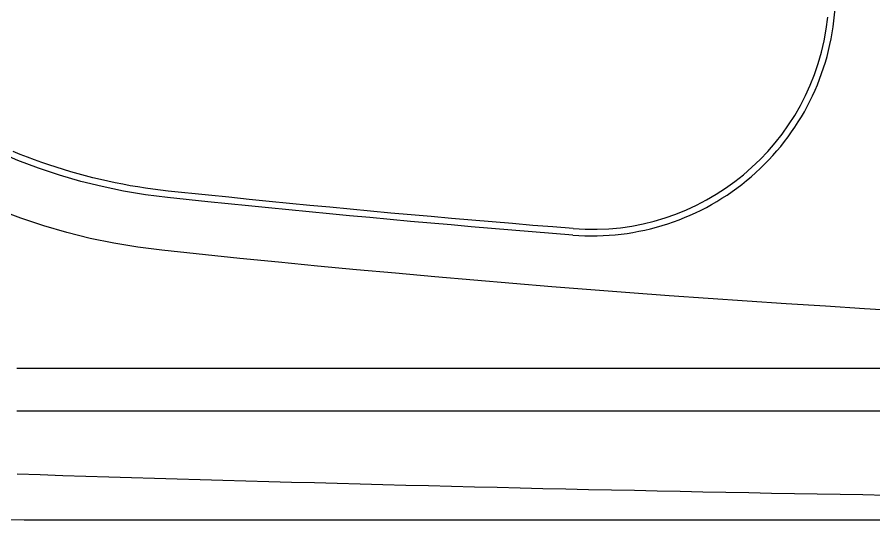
# Model space of a CAD drawing. Extents: x 527 to 614, y 487 to 635.
# Drawn here: x 538.78 to 553.94, y 505.03 to 513.92 of the extents above; entities that cross this region are included whole.
import ezdxf

# ---------------------------------------------------------------- set-up
doc = ezdxf.new("R2010")
doc.units = 0
doc.header["$MEASUREMENT"] = 0
doc.layers.add('1', color=4, linetype='Continuous')

# ---------------------------------------------------------------- blocks, each defined once
blk = doc.blocks.new('VANGUARD')
at = {"layer": '1', "color": 3, "linetype": 'Continuous'}
blk.add_line((11.871, 1.928), (36.204, 1.928), dxfattribs=at)
at = {"layer": '1', "color": 4}
blk.add_lwpolyline([(86.737, 74.737, 0.414214), (74.737, 86.737), (12, 86.737, 0.414214), (0, 74.737), (0, 12, 0.414214), (12, 0), (74.737, 0, 0.414214), (86.737, 12)], format="xyb", close=True, dxfattribs=at)
at = {"layer": '1', "color": 3, "linetype": 'Continuous'}
for points in [[(14.548, 5.816), (14.414, 5.832), (14.28, 5.849), (14.146, 5.868), (14.012, 5.888), (13.879, 5.911), (13.746, 5.935), (13.614, 5.961), (13.481, 5.989), (13.35, 6.019), (13.218, 6.051), (13.087, 6.084), (12.957, 6.119), (12.827, 6.156), (12.697, 6.195), (12.568, 6.236), (12.44, 6.278), (12.312, 6.322), (12.185, 6.368), (12.059, 6.415), (11.933, 6.465), (11.808, 6.516)], [(14.536, 5.702), (14.148, 5.751), (13.762, 5.815), (13.38, 5.894), (13.002, 5.987), (12.627, 6.096), (12.257, 6.219), (11.892, 6.357), (11.533, 6.509)], [(21.719, 5.151), (21.36, 5.18), (21.002, 5.209), (20.643, 5.239), (20.284, 5.269), (19.925, 5.3), (19.566, 5.331), (19.207, 5.363), (18.849, 5.395), (18.49, 5.427), (18.131, 5.46), (17.773, 5.494), (17.414, 5.528), (17.056, 5.562), (16.697, 5.597), (16.339, 5.633), (15.981, 5.668), (15.622, 5.705), (15.264, 5.741), (14.548, 5.816)], [(21.71, 5.036), (21.351, 5.065), (20.992, 5.094), (20.633, 5.124), (20.274, 5.154), (19.915, 5.185), (19.556, 5.216), (19.197, 5.248), (18.838, 5.28), (18.479, 5.312), (18.12, 5.345), (17.761, 5.379), (17.403, 5.413), (17.044, 5.447), (16.686, 5.482), (16.327, 5.518), (15.969, 5.554), (15.61, 5.59), (15.252, 5.627), (14.536, 5.702)], [(35.971, 2.676), (34.766, 2.676), (33.561, 2.676), (32.356, 2.676), (31.151, 2.676), (29.946, 2.676), (28.741, 2.676), (27.536, 2.676), (26.331, 2.676), (25.125, 2.676), (23.92, 2.676), (22.715, 2.676), (21.51, 2.676), (20.305, 2.676), (19.1, 2.676), (17.895, 2.676), (16.69, 2.676), (15.485, 2.676), (14.28, 2.676), (11.87, 2.676)], [(11.879, 0.812), (12.284, 0.8), (12.688, 0.787), (13.093, 0.774), (13.497, 0.762), (13.902, 0.75), (14.306, 0.738), (14.711, 0.726), (15.115, 0.714), (15.52, 0.702), (15.924, 0.691), (16.329, 0.68), (16.733, 0.669), (17.138, 0.658), (17.542, 0.647), (17.947, 0.636), (18.351, 0.626), (18.756, 0.615), (19.16, 0.605), (19.565, 0.595), (19.969, 0.586), (20.374, 0.576), (20.778, 0.567), (21.183, 0.557), (21.588, 0.548), (21.992, 0.539), (22.397, 0.531), (22.801, 0.522), (23.206, 0.514), (23.61, 0.505), (24.015, 0.497), (24.419, 0.489), (24.824, 0.482), (25.228, 0.474), (25.633, 0.467), (26.038, 0.46), (26.442, 0.452), (26.847, 0.446), (27.251, 0.439)]]:
    blk.add_lwpolyline(points, dxfattribs=at)
at = {"layer": '1', "color": 2}
for points in [[(14.437, 4.768), (14.012, 4.822), (13.59, 4.892), (13.172, 4.978), (12.757, 5.081), (12.347, 5.2), (11.942, 5.335), (11.543, 5.485)], [(28.258, 3.655), (27.566, 3.694), (26.874, 3.735), (26.182, 3.777), (25.49, 3.821), (24.798, 3.868), (24.107, 3.915), (23.415, 3.965), (22.723, 4.016), (22.032, 4.069), (21.34, 4.124), (20.649, 4.181), (19.958, 4.239), (19.267, 4.299), (18.576, 4.361), (17.886, 4.424), (17.195, 4.49), (16.505, 4.557), (15.816, 4.625), (14.437, 4.768)]]:
    blk.add_lwpolyline(points, dxfattribs=at)
at = {"layer": '1', "color": 3, "linetype": 'Continuous'}
for radius, end in [(4.311, 356.1119), (4.196, 353.9427)]:
    blk.add_arc((22.052, 9.334), radius, 265.4567, end, dxfattribs=at)

msp = doc.modelspace()

# ---------------------------------------------------------------- block references
at = {"layer": '1'}
msp.add_blockref('VANGUARD', (526.9, 505.027), dxfattribs=at)

doc.saveas('drawing.dxf')
